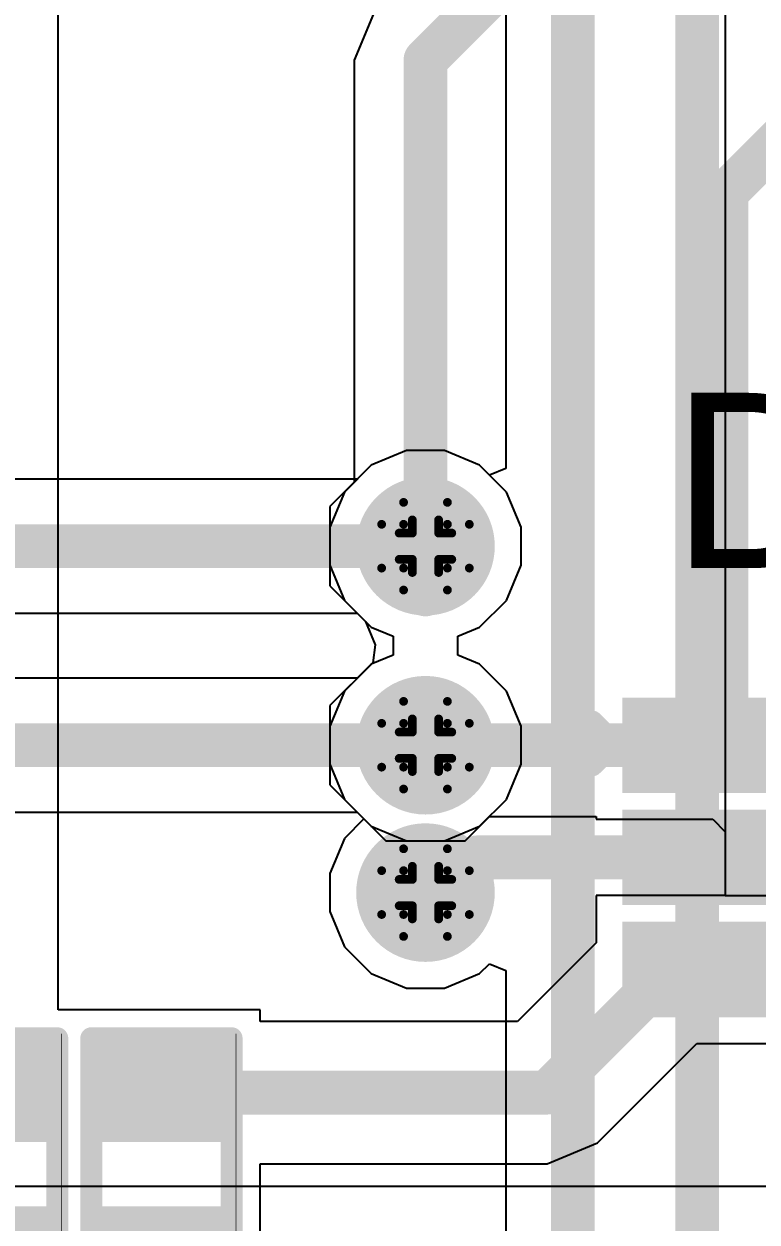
# Model space of a CAD drawing. Header units: inches. Extents: x -4 to 5258, y -4 to 5281.
# Drawn here: x 25.49 to 29.74, y 54 to 60.94 of the extents above; entities that cross this region are included whole.
import ezdxf

# ---------------------------------------------------------------- set-up
doc = ezdxf.new("R2010")
doc.units = ezdxf.units.IN
for name, color, linetype in [('Bottom Layer', 5, 'Continuous'), ('Bottom Solder', 6, 'Continuous'), ('Drill Drawing', 1, 'Continuous'), ('Layer 1', 16, 'Continuous'), ('Layer 2', 76, 'Continuous'), ('Top Layer', 1, 'Continuous'), ('Top Overlay', 2, 'Continuous'), ('Top Paste', 8, 'Continuous'), ('Top Solder', 216, 'Continuous'), ('Via Holes', 16, 'Continuous')]:
    doc.layers.add(name, color=color, linetype=linetype)
doc.styles.add('Arial', font='', dxfattribs={"height": 0.2})
doc.styles.get('Arial').set_extended_font_data('Arial')

# ---------------------------------------------------------------- blocks, each defined once
blk = doc.blocks.new('R___0402_123')
at = {"layer": 'Top Layer'}
for points in [[(-0.6985, -0.3175), (-0.6985, 0.3175), (-0.2413, 0.3175), (-0.2413, -0.3175)], [(0.2413, -0.3175), (0.2413, 0.3175), (0.6985, 0.3175), (0.6985, -0.3175)]]:
    blk.add_hatch(color=1, dxfattribs=at).paths.add_polyline_path(points)
at = {"layer": 'Top Paste'}
for points in [[(-0.6985, -0.3175), (-0.6985, 0.3175), (-0.2413, 0.3175), (-0.2413, -0.3175)], [(0.2413, -0.3175), (0.2413, 0.3175), (0.6985, 0.3175), (0.6985, -0.3175)]]:
    blk.add_hatch(color=8, dxfattribs=at).paths.add_polyline_path(points)
at = {"layer": 'Top Solder'}
for points in [[(-0.7535, -0.3725), (-0.7535, 0.3725), (-0.1863, 0.3725), (-0.1863, -0.3725)], [(0.1863, -0.3725), (0.1863, 0.3725), (0.7535, 0.3725), (0.7535, -0.3725)]]:
    blk.add_hatch(color=216, dxfattribs=at).paths.add_polyline_path(points)
at = {"layer": 'Top Overlay'}
for points in [[(-0.7874, 0.4064, 0.127, 0.127, 0), (-0.7874, -0.4064, 0.127, 0.127, 0)], [(-0.7874, 0.4064, 0.127, 0.127, 0), (0.7874, 0.4064, 0.127, 0.127, 0)], [(0.7874, 0.4064, 0.127, 0.127, 0), (0.7874, -0.4064, 0.127, 0.127, 0)], [(-0.7874, -0.4064, 0.127, 0.127, 0), (0.7874, -0.4064, 0.127, 0.127, 0)], [(-0.8128, -0.4318, 0.00323, 0.00323, 0), (0.8128, -0.4318, 0.00323, 0.00323, 0)]]:
    blk.add_lwpolyline(points, format="xyseb", dxfattribs=at)
for points in [[(-0.8191, 0.4064, 0.0635, 0.0635, 1), (-0.7556, 0.4064, 0.0635, 0.0635, 1)], [(-0.8191, 0.4064, 0.0635, 0.0635, 1), (-0.7556, 0.4064, 0.0635, 0.0635, 1)], [(0.7556, 0.4064, 0.0635, 0.0635, 1), (0.8191, 0.4064, 0.0635, 0.0635, 1)], [(0.7556, 0.4064, 0.0635, 0.0635, 1), (0.8191, 0.4064, 0.0635, 0.0635, 1)], [(-0.8191, -0.4064, 0.0635, 0.0635, 1), (-0.7556, -0.4064, 0.0635, 0.0635, 1)], [(-0.8191, -0.4064, 0.0635, 0.0635, 1), (-0.7556, -0.4064, 0.0635, 0.0635, 1)], [(0.7556, -0.4064, 0.0635, 0.0635, 1), (0.8191, -0.4064, 0.0635, 0.0635, 1)], [(0.7556, -0.4064, 0.0635, 0.0635, 1), (0.8191, -0.4064, 0.0635, 0.0635, 1)], [(-0.8136, -0.4318, 0.00161, 0.00161, 1), (-0.812, -0.4318, 0.00161, 0.00161, 1)], [(0.812, -0.4318, 0.00161, 0.00161, 1), (0.8136, -0.4318, 0.00161, 0.00161, 1)]]:
    blk.add_lwpolyline(points, format="xyseb", close=True, dxfattribs=at)
blk = doc.blocks.new('R___0402_125')
at = {"layer": 'Top Layer'}
for points in [[(-0.6985, -0.3175), (-0.6985, 0.3175), (-0.2413, 0.3175), (-0.2413, -0.3175)], [(0.2413, -0.3175), (0.2413, 0.3175), (0.6985, 0.3175), (0.6985, -0.3175)]]:
    blk.add_hatch(color=1, dxfattribs=at).paths.add_polyline_path(points)
at = {"layer": 'Top Paste'}
for points in [[(-0.6985, -0.3175), (-0.6985, 0.3175), (-0.2413, 0.3175), (-0.2413, -0.3175)], [(0.2413, -0.3175), (0.2413, 0.3175), (0.6985, 0.3175), (0.6985, -0.3175)]]:
    blk.add_hatch(color=8, dxfattribs=at).paths.add_polyline_path(points)
at = {"layer": 'Top Solder'}
for points in [[(-0.7535, -0.3725), (-0.7535, 0.3725), (-0.1863, 0.3725), (-0.1863, -0.3725)], [(0.1863, -0.3725), (0.1863, 0.3725), (0.7535, 0.3725), (0.7535, -0.3725)]]:
    blk.add_hatch(color=216, dxfattribs=at).paths.add_polyline_path(points)
at = {"layer": 'Top Overlay'}
for points in [[(-0.7874, 0.4064, 0.127, 0.127, 0), (-0.7874, -0.4064, 0.127, 0.127, 0)], [(-0.7874, 0.4064, 0.127, 0.127, 0), (0.7874, 0.4064, 0.127, 0.127, 0)], [(0.7874, 0.4064, 0.127, 0.127, 0), (0.7874, -0.4064, 0.127, 0.127, 0)], [(-0.7874, -0.4064, 0.127, 0.127, 0), (0.7874, -0.4064, 0.127, 0.127, 0)], [(-0.8128, -0.4318, 0.00323, 0.00323, 0), (0.8128, -0.4318, 0.00323, 0.00323, 0)]]:
    blk.add_lwpolyline(points, format="xyseb", dxfattribs=at)
for points in [[(-0.8191, 0.4064, 0.0635, 0.0635, 1), (-0.7556, 0.4064, 0.0635, 0.0635, 1)], [(-0.8191, 0.4064, 0.0635, 0.0635, 1), (-0.7556, 0.4064, 0.0635, 0.0635, 1)], [(0.7556, 0.4064, 0.0635, 0.0635, 1), (0.8191, 0.4064, 0.0635, 0.0635, 1)], [(0.7556, 0.4064, 0.0635, 0.0635, 1), (0.8191, 0.4064, 0.0635, 0.0635, 1)], [(-0.8191, -0.4064, 0.0635, 0.0635, 1), (-0.7556, -0.4064, 0.0635, 0.0635, 1)], [(-0.8191, -0.4064, 0.0635, 0.0635, 1), (-0.7556, -0.4064, 0.0635, 0.0635, 1)], [(0.7556, -0.4064, 0.0635, 0.0635, 1), (0.8191, -0.4064, 0.0635, 0.0635, 1)], [(0.7556, -0.4064, 0.0635, 0.0635, 1), (0.8191, -0.4064, 0.0635, 0.0635, 1)], [(-0.8136, -0.4318, 0.00161, 0.00161, 1), (-0.812, -0.4318, 0.00161, 0.00161, 1)], [(0.812, -0.4318, 0.00161, 0.00161, 1), (0.8136, -0.4318, 0.00161, 0.00161, 1)]]:
    blk.add_lwpolyline(points, format="xyseb", close=True, dxfattribs=at)
blk = doc.blocks.new('SOT_323_5_223')
at = {"layer": 'Top Layer'}
for points in [[(-1.45, 0.825), (-0.45, 0.825), (-0.45, 0.475), (-1.45, 0.475)], [(0.45, 0.825), (1.45, 0.825), (1.45, 0.475), (0.45, 0.475)], [(-1.45, 0.175), (-0.45, 0.175), (-0.45, -0.175), (-1.45, -0.175)], [(-1.45, -0.475), (-0.45, -0.475), (-0.45, -0.825), (-1.45, -0.825)], [(0.45, -0.475), (1.45, -0.475), (1.45, -0.825), (0.45, -0.825)]]:
    blk.add_hatch(color=1, dxfattribs=at).paths.add_polyline_path(points)
at = {"layer": 'Top Paste'}
for points in [[(-1.45, 0.825), (-0.45, 0.825), (-0.45, 0.475), (-1.45, 0.475)], [(0.45, 0.825), (1.45, 0.825), (1.45, 0.475), (0.45, 0.475)], [(-1.45, 0.175), (-0.45, 0.175), (-0.45, -0.175), (-1.45, -0.175)], [(-1.45, -0.475), (-0.45, -0.475), (-0.45, -0.825), (-1.45, -0.825)], [(0.45, -0.475), (1.45, -0.475), (1.45, -0.825), (0.45, -0.825)]]:
    blk.add_hatch(color=8, dxfattribs=at).paths.add_polyline_path(points)
at = {"layer": 'Top Solder'}
for points in [[(-1.5516, 0.9266), (-0.3484, 0.9266), (-0.3484, 0.3734), (-1.5516, 0.3734)], [(0.3484, 0.9266), (1.5516, 0.9266), (1.5516, 0.3734), (0.3484, 0.3734)], [(-1.5516, 0.2766), (-0.3484, 0.2766), (-0.3484, -0.2766), (-1.5516, -0.2766)], [(-1.5516, -0.3734), (-0.3484, -0.3734), (-0.3484, -0.9266), (-1.5516, -0.9266)], [(0.3484, -0.3734), (1.5516, -0.3734), (1.5516, -0.9266), (0.3484, -0.9266)]]:
    blk.add_hatch(color=216, dxfattribs=at).paths.add_polyline_path(points)
at = {"layer": 'Top Overlay'}
for points in [[(-0.5842, 1.1176, 0.127, 0.127, 0), (0.508, 1.1176, 0.127, 0.127, 0)], [(-0.5842, 1.1176, 0.127, 0.127, 0), (-0.5842, 0.9652, 0.127, 0.127, 0)], [(0.508, 1.1176, 0.127, 0.127, 0), (0.508, 0.9652, 0.127, 0.127, 0)], [(-1.7272, 0.5334, 0.127, 0.127, 0), (-1.7272, 0.7874, 0.127, 0.127, 0)], [(-1.7272, 0.7874, 0.127, 0.127, 0), (-1.6002, 0.6604, 0.127, 0.127, 0)], [(-1.7272, 0.5334, 0.127, 0.127, 0), (-1.6002, 0.6604, 0.127, 0.127, 0)], [(-0.5842, -1.1176, 0.127, 0.127, 0), (-0.5842, -0.9652, 0.127, 0.127, 0)], [(0.508, -0.9652, 0.127, 0.127, 0), (0.508, -1.1176, 0.127, 0.127, 0)], [(-0.5842, -1.1176, 0.127, 0.127, 0), (0.508, -1.1176, 0.127, 0.127, 0)]]:
    blk.add_lwpolyline(points, format="xyseb", dxfattribs=at)
for points in [[(-0.616, 1.1176, 0.0635, 0.0635, 1), (-0.5525, 1.1176, 0.0635, 0.0635, 1)], [(-0.616, 1.1176, 0.0635, 0.0635, 1), (-0.5525, 1.1176, 0.0635, 0.0635, 1)], [(0.4762, 1.1176, 0.0635, 0.0635, 1), (0.5397, 1.1176, 0.0635, 0.0635, 1)], [(0.4762, 1.1176, 0.0635, 0.0635, 1), (0.5397, 1.1176, 0.0635, 0.0635, 1)], [(-0.6159, 0.9652, 0.0635, 0.0635, 1), (-0.5524, 0.9652, 0.0635, 0.0635, 1)], [(0.4763, 0.9652, 0.0635, 0.0635, 1), (0.5398, 0.9652, 0.0635, 0.0635, 1)], [(-1.759, 0.7874, 0.0635, 0.0635, 1), (-1.6955, 0.7874, 0.0635, 0.0635, 1)], [(-1.759, 0.7874, 0.0635, 0.0635, 1), (-1.6955, 0.7874, 0.0635, 0.0635, 1)], [(-1.632, 0.6604, 0.0635, 0.0635, 1), (-1.5684, 0.6604, 0.0635, 0.0635, 1)], [(-1.632, 0.6604, 0.0635, 0.0635, 1), (-1.5684, 0.6604, 0.0635, 0.0635, 1)], [(-1.759, 0.5334, 0.0635, 0.0635, 1), (-1.6955, 0.5334, 0.0635, 0.0635, 1)], [(-1.759, 0.5334, 0.0635, 0.0635, 1), (-1.6955, 0.5334, 0.0635, 0.0635, 1)], [(-0.6159, -0.9652, 0.0635, 0.0635, 1), (-0.5524, -0.9652, 0.0635, 0.0635, 1)], [(0.4762, -0.9652, 0.0635, 0.0635, 1), (0.5397, -0.9652, 0.0635, 0.0635, 1)], [(-0.6159, -1.1176, 0.0635, 0.0635, 1), (-0.5524, -1.1176, 0.0635, 0.0635, 1)], [(-0.6159, -1.1176, 0.0635, 0.0635, 1), (-0.5524, -1.1176, 0.0635, 0.0635, 1)], [(0.4763, -1.1176, 0.0635, 0.0635, 1), (0.5398, -1.1176, 0.0635, 0.0635, 1)], [(0.4763, -1.1176, 0.0635, 0.0635, 1), (0.5398, -1.1176, 0.0635, 0.0635, 1)]]:
    blk.add_lwpolyline(points, format="xyseb", close=True, dxfattribs=at)

msp = doc.modelspace()

# ---------------------------------------------------------------- hatches: boundary and pattern name
at = {"layer": 'Bottom Layer'}
h = msp.add_hatch(color=5, dxfattribs=at)
edge = h.paths.add_edge_path()
edge.add_arc((27.8209, 57.9137), 0.3, 0, 360)
h = msp.add_hatch(color=5, dxfattribs=at)
edge = h.paths.add_edge_path()
edge.add_arc((27.8209, 56.7603), 0.3, 0, 360)
h = msp.add_hatch(color=5, dxfattribs=at)
edge = h.paths.add_edge_path()
edge.add_arc((27.8209, 55.9063), 0.3, 0, 360)
at = {"layer": 'Bottom Solder'}
h = msp.add_hatch(color=6, dxfattribs=at)
edge = h.paths.add_edge_path()
edge.add_arc((27.8209, 57.9137), 0.4016, 0, 360)
h = msp.add_hatch(color=6, dxfattribs=at)
edge = h.paths.add_edge_path()
edge.add_arc((27.8209, 56.7603), 0.4016, 0, 360)
h = msp.add_hatch(color=6, dxfattribs=at)
edge = h.paths.add_edge_path()
edge.add_arc((27.8209, 55.9063), 0.4016, 0, 360)
at = {"layer": 'Layer 1'}
h = msp.add_hatch(color=16, dxfattribs=at)
edge = h.paths.add_edge_path()
edge.add_arc((27.8209, 57.9137), 0.3, 0, 360)
h = msp.add_hatch(color=16, dxfattribs=at)
edge = h.paths.add_edge_path()
edge.add_arc((27.8209, 56.7603), 0.3, 0, 360)
h = msp.add_hatch(color=16, dxfattribs=at)
edge = h.paths.add_edge_path()
edge.add_arc((27.8209, 55.9063), 0.3, 0, 360)
at = {"layer": 'Layer 2'}
h = msp.add_hatch(color=76, dxfattribs=at)
edge = h.paths.add_edge_path()
edge.add_arc((27.8209, 57.9137), 0.3, 0, 360)
h = msp.add_hatch(color=76, dxfattribs=at)
edge = h.paths.add_edge_path()
edge.add_arc((27.8209, 56.7603), 0.3, 0, 360)
h = msp.add_hatch(color=76, dxfattribs=at)
edge = h.paths.add_edge_path()
edge.add_arc((27.8209, 55.9063), 0.3, 0, 360)
at = {"layer": 'Top Layer'}
h = msp.add_hatch(color=1, dxfattribs=at)
edge = h.paths.add_edge_path()
edge.add_arc((27.8209, 57.9137), 0.3, 0, 360)
h = msp.add_hatch(color=1, dxfattribs=at)
edge = h.paths.add_edge_path()
edge.add_arc((27.8209, 56.7603), 0.3, 0, 360)
h = msp.add_hatch(color=1, dxfattribs=at)
edge = h.paths.add_edge_path()
edge.add_arc((27.8209, 55.9063), 0.3, 0, 360)
at = {"layer": 'Top Solder'}
h = msp.add_hatch(color=216, dxfattribs=at)
edge = h.paths.add_edge_path()
edge.add_arc((27.8209, 57.9137), 0.4016, 0, 360)
h = msp.add_hatch(color=216, dxfattribs=at)
edge = h.paths.add_edge_path()
edge.add_arc((27.8209, 56.7603), 0.4016, 0, 360)
h = msp.add_hatch(color=216, dxfattribs=at)
edge = h.paths.add_edge_path()
edge.add_arc((27.8209, 55.9063), 0.4016, 0, 360)
at = {"layer": 'Via Holes'}
h = msp.add_hatch(color=7, dxfattribs=at)
edge = h.paths.add_edge_path()
edge.add_arc((27.8209, 57.9137), 0.15, 0, 360)
h = msp.add_hatch(color=7, dxfattribs=at)
edge = h.paths.add_edge_path()
edge.add_arc((27.8209, 56.7603), 0.15, 0, 360)
h = msp.add_hatch(color=7, dxfattribs=at)
edge = h.paths.add_edge_path()
edge.add_arc((27.8209, 55.9063), 0.15, 0, 360)

# ---------------------------------------------------------------- linework, layer by layer
at = {"layer": 'Bottom Layer'}
for p, q in [((27.7107, 58.4677), (27.507, 58.3833)), ((27.931, 58.4677), (27.7107, 58.4677)), ((28.1347, 58.3833), (27.931, 58.4677)), ((27.507, 58.3833), (27.4258, 58.3021)), ((28.2905, 58.2275), (28.1347, 58.3833)), ((27.4258, 58.3021), (20.5304, 58.3021)), ((28.3749, 58.0239), (28.2905, 58.2275)), ((28.3749, 57.8035), (28.3749, 58.0239)), ((28.2905, 57.5999), (28.3749, 57.8035)), ((28.1347, 57.444), (28.2905, 57.5999)), ((16.7246, 57.5252), (27.4258, 57.5252)), ((27.4258, 57.5252), (27.507, 57.444)), ((27.507, 57.444), (27.6327, 57.392)), ((28.009, 57.392), (28.1347, 57.444)), ((27.6327, 57.392), (27.6327, 57.282)), ((28.009, 57.282), (28.009, 57.392)), ((27.507, 57.2299), (27.4258, 57.1487)), ((27.6327, 57.282), (27.507, 57.2299)), ((28.1347, 57.2299), (28.009, 57.282)), ((28.2905, 57.0741), (28.1347, 57.2299)), ((27.4258, 57.1487), (20.8387, 57.1487)), ((28.3749, 56.8705), (28.2905, 57.0741)), ((28.3749, 56.6501), (28.3749, 56.8705)), ((28.2905, 56.4465), (28.3749, 56.6501)), ((28.1347, 56.2906), (28.2905, 56.4465)), ((20.9996, 56.3718), (27.4258, 56.3718)), ((27.4258, 56.3718), (27.507, 56.2906)), ((27.507, 56.2906), (27.7107, 56.2063)), ((27.931, 56.2063), (28.1347, 56.2906)), ((27.7107, 56.2063), (27.931, 56.2063)), ((33.0641, 54.2024), (24.756, 54.2024))]:
    msp.add_line(p, q, dxfattribs=at)
for points in [[(3.4709, 57.9137, 0.254, 0.254, 0), (27.8209, 57.9137, 0.254, 0.254, 0)], [(20.8387, 56.7603, 0.254, 0.254, 0), (27.8209, 56.7603, 0.254, 0.254, 0)]]:
    msp.add_lwpolyline(points, format="xyseb", dxfattribs=at)
for points in [[(27.7574, 57.9137, 0.127, 0.127, 1), (27.8844, 57.9137, 0.127, 0.127, 1)], [(27.7574, 56.7603, 0.127, 0.127, 1), (27.8844, 56.7603, 0.127, 0.127, 1)]]:
    msp.add_lwpolyline(points, format="xyseb", close=True, dxfattribs=at)
at = {"layer": 'Drill Drawing'}
for points in [[(27.6939, 58.0407, 0.0508, 0.0508, 0), (27.6939, 58.1677, 0.0508, 0.0508, 0)], [(27.6939, 58.1677, 0.0508, 0.0508, 0), (27.9479, 58.1677, 0.0508, 0.0508, 0)], [(27.9479, 58.0407, 0.0508, 0.0508, 0), (27.9479, 58.1677, 0.0508, 0.0508, 0)], [(27.5669, 57.7867, 0.0508, 0.0508, 0), (27.5669, 58.0407, 0.0508, 0.0508, 0)], [(27.5669, 58.0407, 0.0508, 0.0508, 0), (27.6939, 58.0407, 0.0508, 0.0508, 0)], [(27.7447, 57.9899, 0.0508, 0.0508, 0), (27.7447, 58.0661, 0.0508, 0.0508, 0)], [(27.7447, 58.0661, 0.0508, 0.0508, 0), (27.8971, 58.0661, 0.0508, 0.0508, 0)], [(27.8971, 57.9899, 0.0508, 0.0508, 0), (27.8971, 58.0661, 0.0508, 0.0508, 0)], [(27.9479, 58.0407, 0.0508, 0.0508, 0), (28.0749, 58.0407, 0.0508, 0.0508, 0)], [(28.0749, 57.7867, 0.0508, 0.0508, 0), (28.0749, 58.0407, 0.0508, 0.0508, 0)], [(27.6685, 57.8375, 0.0508, 0.0508, 0), (27.6685, 57.9899, 0.0508, 0.0508, 0)], [(27.6685, 57.9899, 0.0508, 0.0508, 0), (27.7447, 57.9899, 0.0508, 0.0508, 0)], [(27.8971, 57.9899, 0.0508, 0.0508, 0), (27.9733, 57.9899, 0.0508, 0.0508, 0)], [(27.9733, 57.8375, 0.0508, 0.0508, 0), (27.9733, 57.9899, 0.0508, 0.0508, 0)], [(27.6685, 57.8375, 0.0508, 0.0508, 0), (27.7447, 57.8375, 0.0508, 0.0508, 0)], [(27.7447, 57.7613, 0.0508, 0.0508, 0), (27.7447, 57.8375, 0.0508, 0.0508, 0)], [(27.8971, 57.8375, 0.0508, 0.0508, 0), (27.9733, 57.8375, 0.0508, 0.0508, 0)], [(27.8971, 57.7613, 0.0508, 0.0508, 0), (27.8971, 57.8375, 0.0508, 0.0508, 0)], [(27.5669, 57.7867, 0.0508, 0.0508, 0), (27.6939, 57.7867, 0.0508, 0.0508, 0)], [(27.6939, 57.6597, 0.0508, 0.0508, 0), (27.6939, 57.7867, 0.0508, 0.0508, 0)], [(27.7447, 57.7613, 0.0508, 0.0508, 0), (27.8971, 57.7613, 0.0508, 0.0508, 0)], [(27.9479, 57.7867, 0.0508, 0.0508, 0), (28.0749, 57.7867, 0.0508, 0.0508, 0)], [(27.9479, 57.6597, 0.0508, 0.0508, 0), (27.9479, 57.7867, 0.0508, 0.0508, 0)], [(27.6939, 57.6597, 0.0508, 0.0508, 0), (27.9479, 57.6597, 0.0508, 0.0508, 0)], [(27.6939, 56.8873, 0.0508, 0.0508, 0), (27.6939, 57.0143, 0.0508, 0.0508, 0)], [(27.6939, 57.0143, 0.0508, 0.0508, 0), (27.9479, 57.0143, 0.0508, 0.0508, 0)], [(27.9479, 56.8873, 0.0508, 0.0508, 0), (27.9479, 57.0143, 0.0508, 0.0508, 0)], [(27.7447, 56.8365, 0.0508, 0.0508, 0), (27.7447, 56.9127, 0.0508, 0.0508, 0)], [(27.7447, 56.9127, 0.0508, 0.0508, 0), (27.8971, 56.9127, 0.0508, 0.0508, 0)], [(27.8971, 56.8365, 0.0508, 0.0508, 0), (27.8971, 56.9127, 0.0508, 0.0508, 0)], [(27.5669, 56.6333, 0.0508, 0.0508, 0), (27.5669, 56.8873, 0.0508, 0.0508, 0)], [(27.5669, 56.8873, 0.0508, 0.0508, 0), (27.6939, 56.8873, 0.0508, 0.0508, 0)], [(27.9479, 56.8873, 0.0508, 0.0508, 0), (28.0749, 56.8873, 0.0508, 0.0508, 0)], [(28.0749, 56.6333, 0.0508, 0.0508, 0), (28.0749, 56.8873, 0.0508, 0.0508, 0)], [(27.6685, 56.6841, 0.0508, 0.0508, 0), (27.6685, 56.8365, 0.0508, 0.0508, 0)], [(27.6685, 56.8365, 0.0508, 0.0508, 0), (27.7447, 56.8365, 0.0508, 0.0508, 0)], [(27.8971, 56.8365, 0.0508, 0.0508, 0), (27.9733, 56.8365, 0.0508, 0.0508, 0)], [(27.9733, 56.6841, 0.0508, 0.0508, 0), (27.9733, 56.8365, 0.0508, 0.0508, 0)], [(27.5669, 56.6333, 0.0508, 0.0508, 0), (27.6939, 56.6333, 0.0508, 0.0508, 0)], [(27.6685, 56.6841, 0.0508, 0.0508, 0), (27.7447, 56.6841, 0.0508, 0.0508, 0)], [(27.6939, 56.5063, 0.0508, 0.0508, 0), (27.6939, 56.6333, 0.0508, 0.0508, 0)], [(27.7447, 56.6079, 0.0508, 0.0508, 0), (27.7447, 56.6841, 0.0508, 0.0508, 0)], [(27.8971, 56.6841, 0.0508, 0.0508, 0), (27.9733, 56.6841, 0.0508, 0.0508, 0)], [(27.8971, 56.6079, 0.0508, 0.0508, 0), (27.8971, 56.6841, 0.0508, 0.0508, 0)], [(27.9479, 56.6333, 0.0508, 0.0508, 0), (28.0749, 56.6333, 0.0508, 0.0508, 0)], [(27.9479, 56.5063, 0.0508, 0.0508, 0), (27.9479, 56.6333, 0.0508, 0.0508, 0)], [(27.7447, 56.6079, 0.0508, 0.0508, 0), (27.8971, 56.6079, 0.0508, 0.0508, 0)], [(27.6939, 56.5063, 0.0508, 0.0508, 0), (27.9479, 56.5063, 0.0508, 0.0508, 0)], [(27.6939, 56.0333, 0.0508, 0.0508, 0), (27.6939, 56.1603, 0.0508, 0.0508, 0)], [(27.6939, 56.1603, 0.0508, 0.0508, 0), (27.9479, 56.1603, 0.0508, 0.0508, 0)], [(27.9479, 56.0333, 0.0508, 0.0508, 0), (27.9479, 56.1603, 0.0508, 0.0508, 0)], [(27.5669, 55.7793, 0.0508, 0.0508, 0), (27.5669, 56.0333, 0.0508, 0.0508, 0)], [(27.5669, 56.0333, 0.0508, 0.0508, 0), (27.6939, 56.0333, 0.0508, 0.0508, 0)], [(27.7447, 55.9825, 0.0508, 0.0508, 0), (27.7447, 56.0587, 0.0508, 0.0508, 0)], [(27.7447, 56.0587, 0.0508, 0.0508, 0), (27.8971, 56.0587, 0.0508, 0.0508, 0)], [(27.8971, 55.9825, 0.0508, 0.0508, 0), (27.8971, 56.0587, 0.0508, 0.0508, 0)], [(27.9479, 56.0333, 0.0508, 0.0508, 0), (28.0749, 56.0333, 0.0508, 0.0508, 0)], [(28.0749, 55.7793, 0.0508, 0.0508, 0), (28.0749, 56.0333, 0.0508, 0.0508, 0)], [(27.6685, 55.8301, 0.0508, 0.0508, 0), (27.6685, 55.9825, 0.0508, 0.0508, 0)], [(27.6685, 55.9825, 0.0508, 0.0508, 0), (27.7447, 55.9825, 0.0508, 0.0508, 0)], [(27.8971, 55.9825, 0.0508, 0.0508, 0), (27.9733, 55.9825, 0.0508, 0.0508, 0)], [(27.9733, 55.8301, 0.0508, 0.0508, 0), (27.9733, 55.9825, 0.0508, 0.0508, 0)], [(27.6685, 55.8301, 0.0508, 0.0508, 0), (27.7447, 55.8301, 0.0508, 0.0508, 0)], [(27.7447, 55.7539, 0.0508, 0.0508, 0), (27.7447, 55.8301, 0.0508, 0.0508, 0)], [(27.8971, 55.8301, 0.0508, 0.0508, 0), (27.9733, 55.8301, 0.0508, 0.0508, 0)], [(27.8971, 55.7539, 0.0508, 0.0508, 0), (27.8971, 55.8301, 0.0508, 0.0508, 0)], [(27.5669, 55.7793, 0.0508, 0.0508, 0), (27.6939, 55.7793, 0.0508, 0.0508, 0)], [(27.6939, 55.6523, 0.0508, 0.0508, 0), (27.6939, 55.7793, 0.0508, 0.0508, 0)], [(27.7447, 55.7539, 0.0508, 0.0508, 0), (27.8971, 55.7539, 0.0508, 0.0508, 0)], [(27.9479, 55.7793, 0.0508, 0.0508, 0), (28.0749, 55.7793, 0.0508, 0.0508, 0)], [(27.9479, 55.6523, 0.0508, 0.0508, 0), (27.9479, 55.7793, 0.0508, 0.0508, 0)], [(27.6939, 55.6523, 0.0508, 0.0508, 0), (27.9479, 55.6523, 0.0508, 0.0508, 0)]]:
    msp.add_lwpolyline(points, format="xyseb", dxfattribs=at)
for points in [[(27.6812, 58.1677, 0.0254, 0.0254, 1), (27.7066, 58.1677, 0.0254, 0.0254, 1)], [(27.6812, 58.1677, 0.0254, 0.0254, 1), (27.7066, 58.1677, 0.0254, 0.0254, 1)], [(27.9352, 58.1677, 0.0254, 0.0254, 1), (27.9606, 58.1677, 0.0254, 0.0254, 1)], [(27.9352, 58.1677, 0.0254, 0.0254, 1), (27.9606, 58.1677, 0.0254, 0.0254, 1)], [(27.5542, 58.0407, 0.0254, 0.0254, 1), (27.5796, 58.0407, 0.0254, 0.0254, 1)], [(27.5542, 58.0407, 0.0254, 0.0254, 1), (27.5796, 58.0407, 0.0254, 0.0254, 1)], [(27.6812, 58.0407, 0.0254, 0.0254, 1), (27.7066, 58.0407, 0.0254, 0.0254, 1)], [(27.6812, 58.0407, 0.0254, 0.0254, 1), (27.7066, 58.0407, 0.0254, 0.0254, 1)], [(27.732, 58.0661, 0.0254, 0.0254, 1), (27.7574, 58.0661, 0.0254, 0.0254, 1)], [(27.732, 58.0661, 0.0254, 0.0254, 1), (27.7574, 58.0661, 0.0254, 0.0254, 1)], [(27.8844, 58.0661, 0.0254, 0.0254, 1), (27.9098, 58.0661, 0.0254, 0.0254, 1)], [(27.8844, 58.0661, 0.0254, 0.0254, 1), (27.9098, 58.0661, 0.0254, 0.0254, 1)], [(27.9352, 58.0407, 0.0254, 0.0254, 1), (27.9606, 58.0407, 0.0254, 0.0254, 1)], [(27.9352, 58.0407, 0.0254, 0.0254, 1), (27.9606, 58.0407, 0.0254, 0.0254, 1)], [(28.0622, 58.0407, 0.0254, 0.0254, 1), (28.0876, 58.0407, 0.0254, 0.0254, 1)], [(28.0622, 58.0407, 0.0254, 0.0254, 1), (28.0876, 58.0407, 0.0254, 0.0254, 1)], [(27.6558, 57.9899, 0.0254, 0.0254, 1), (27.6812, 57.9899, 0.0254, 0.0254, 1)], [(27.6558, 57.9899, 0.0254, 0.0254, 1), (27.6812, 57.9899, 0.0254, 0.0254, 1)], [(27.732, 57.9899, 0.0254, 0.0254, 1), (27.7574, 57.9899, 0.0254, 0.0254, 1)], [(27.732, 57.9899, 0.0254, 0.0254, 1), (27.7574, 57.9899, 0.0254, 0.0254, 1)], [(27.8844, 57.9899, 0.0254, 0.0254, 1), (27.9098, 57.9899, 0.0254, 0.0254, 1)], [(27.8844, 57.9899, 0.0254, 0.0254, 1), (27.9098, 57.9899, 0.0254, 0.0254, 1)], [(27.9606, 57.9899, 0.0254, 0.0254, 1), (27.986, 57.9899, 0.0254, 0.0254, 1)], [(27.9606, 57.9899, 0.0254, 0.0254, 1), (27.986, 57.9899, 0.0254, 0.0254, 1)], [(27.6558, 57.8375, 0.0254, 0.0254, 1), (27.6812, 57.8375, 0.0254, 0.0254, 1)], [(27.6558, 57.8375, 0.0254, 0.0254, 1), (27.6812, 57.8375, 0.0254, 0.0254, 1)], [(27.732, 57.8375, 0.0254, 0.0254, 1), (27.7574, 57.8375, 0.0254, 0.0254, 1)], [(27.732, 57.8375, 0.0254, 0.0254, 1), (27.7574, 57.8375, 0.0254, 0.0254, 1)], [(27.8844, 57.8375, 0.0254, 0.0254, 1), (27.9098, 57.8375, 0.0254, 0.0254, 1)], [(27.8844, 57.8375, 0.0254, 0.0254, 1), (27.9098, 57.8375, 0.0254, 0.0254, 1)], [(27.9606, 57.8375, 0.0254, 0.0254, 1), (27.986, 57.8375, 0.0254, 0.0254, 1)], [(27.9606, 57.8375, 0.0254, 0.0254, 1), (27.986, 57.8375, 0.0254, 0.0254, 1)], [(27.5542, 57.7867, 0.0254, 0.0254, 1), (27.5796, 57.7867, 0.0254, 0.0254, 1)], [(27.5542, 57.7867, 0.0254, 0.0254, 1), (27.5796, 57.7867, 0.0254, 0.0254, 1)], [(27.6812, 57.7867, 0.0254, 0.0254, 1), (27.7066, 57.7867, 0.0254, 0.0254, 1)], [(27.6812, 57.7867, 0.0254, 0.0254, 1), (27.7066, 57.7867, 0.0254, 0.0254, 1)], [(27.732, 57.7613, 0.0254, 0.0254, 1), (27.7574, 57.7613, 0.0254, 0.0254, 1)], [(27.732, 57.7613, 0.0254, 0.0254, 1), (27.7574, 57.7613, 0.0254, 0.0254, 1)], [(27.8844, 57.7613, 0.0254, 0.0254, 1), (27.9098, 57.7613, 0.0254, 0.0254, 1)], [(27.8844, 57.7613, 0.0254, 0.0254, 1), (27.9098, 57.7613, 0.0254, 0.0254, 1)], [(27.9352, 57.7867, 0.0254, 0.0254, 1), (27.9606, 57.7867, 0.0254, 0.0254, 1)], [(27.9352, 57.7867, 0.0254, 0.0254, 1), (27.9606, 57.7867, 0.0254, 0.0254, 1)], [(28.0622, 57.7867, 0.0254, 0.0254, 1), (28.0876, 57.7867, 0.0254, 0.0254, 1)], [(28.0622, 57.7867, 0.0254, 0.0254, 1), (28.0876, 57.7867, 0.0254, 0.0254, 1)], [(27.6812, 57.6597, 0.0254, 0.0254, 1), (27.7066, 57.6597, 0.0254, 0.0254, 1)], [(27.6812, 57.6597, 0.0254, 0.0254, 1), (27.7066, 57.6597, 0.0254, 0.0254, 1)], [(27.9352, 57.6597, 0.0254, 0.0254, 1), (27.9606, 57.6597, 0.0254, 0.0254, 1)], [(27.9352, 57.6597, 0.0254, 0.0254, 1), (27.9606, 57.6597, 0.0254, 0.0254, 1)], [(27.6812, 57.0143, 0.0254, 0.0254, 1), (27.7066, 57.0143, 0.0254, 0.0254, 1)], [(27.6812, 57.0143, 0.0254, 0.0254, 1), (27.7066, 57.0143, 0.0254, 0.0254, 1)], [(27.9352, 57.0143, 0.0254, 0.0254, 1), (27.9606, 57.0143, 0.0254, 0.0254, 1)], [(27.9352, 57.0143, 0.0254, 0.0254, 1), (27.9606, 57.0143, 0.0254, 0.0254, 1)], [(27.732, 56.9127, 0.0254, 0.0254, 1), (27.7574, 56.9127, 0.0254, 0.0254, 1)], [(27.732, 56.9127, 0.0254, 0.0254, 1), (27.7574, 56.9127, 0.0254, 0.0254, 1)], [(27.8844, 56.9127, 0.0254, 0.0254, 1), (27.9098, 56.9127, 0.0254, 0.0254, 1)], [(27.8844, 56.9127, 0.0254, 0.0254, 1), (27.9098, 56.9127, 0.0254, 0.0254, 1)], [(27.5542, 56.8873, 0.0254, 0.0254, 1), (27.5796, 56.8873, 0.0254, 0.0254, 1)], [(27.5542, 56.8873, 0.0254, 0.0254, 1), (27.5796, 56.8873, 0.0254, 0.0254, 1)], [(27.6812, 56.8873, 0.0254, 0.0254, 1), (27.7066, 56.8873, 0.0254, 0.0254, 1)], [(27.6812, 56.8873, 0.0254, 0.0254, 1), (27.7066, 56.8873, 0.0254, 0.0254, 1)], [(27.9352, 56.8873, 0.0254, 0.0254, 1), (27.9606, 56.8873, 0.0254, 0.0254, 1)], [(27.9352, 56.8873, 0.0254, 0.0254, 1), (27.9606, 56.8873, 0.0254, 0.0254, 1)], [(28.0622, 56.8873, 0.0254, 0.0254, 1), (28.0876, 56.8873, 0.0254, 0.0254, 1)], [(28.0622, 56.8873, 0.0254, 0.0254, 1), (28.0876, 56.8873, 0.0254, 0.0254, 1)], [(27.6558, 56.8365, 0.0254, 0.0254, 1), (27.6812, 56.8365, 0.0254, 0.0254, 1)], [(27.6558, 56.8365, 0.0254, 0.0254, 1), (27.6812, 56.8365, 0.0254, 0.0254, 1)], [(27.732, 56.8365, 0.0254, 0.0254, 1), (27.7574, 56.8365, 0.0254, 0.0254, 1)], [(27.732, 56.8365, 0.0254, 0.0254, 1), (27.7574, 56.8365, 0.0254, 0.0254, 1)], [(27.8844, 56.8365, 0.0254, 0.0254, 1), (27.9098, 56.8365, 0.0254, 0.0254, 1)], [(27.8844, 56.8365, 0.0254, 0.0254, 1), (27.9098, 56.8365, 0.0254, 0.0254, 1)], [(27.9606, 56.8365, 0.0254, 0.0254, 1), (27.986, 56.8365, 0.0254, 0.0254, 1)], [(27.9606, 56.8365, 0.0254, 0.0254, 1), (27.986, 56.8365, 0.0254, 0.0254, 1)], [(27.5542, 56.6333, 0.0254, 0.0254, 1), (27.5796, 56.6333, 0.0254, 0.0254, 1)], [(27.5542, 56.6333, 0.0254, 0.0254, 1), (27.5796, 56.6333, 0.0254, 0.0254, 1)], [(27.6558, 56.6841, 0.0254, 0.0254, 1), (27.6812, 56.6841, 0.0254, 0.0254, 1)], [(27.6558, 56.6841, 0.0254, 0.0254, 1), (27.6812, 56.6841, 0.0254, 0.0254, 1)], [(27.6812, 56.6333, 0.0254, 0.0254, 1), (27.7066, 56.6333, 0.0254, 0.0254, 1)], [(27.6812, 56.6333, 0.0254, 0.0254, 1), (27.7066, 56.6333, 0.0254, 0.0254, 1)], [(27.732, 56.6841, 0.0254, 0.0254, 1), (27.7574, 56.6841, 0.0254, 0.0254, 1)], [(27.732, 56.6841, 0.0254, 0.0254, 1), (27.7574, 56.6841, 0.0254, 0.0254, 1)], [(27.8844, 56.6841, 0.0254, 0.0254, 1), (27.9098, 56.6841, 0.0254, 0.0254, 1)], [(27.8844, 56.6841, 0.0254, 0.0254, 1), (27.9098, 56.6841, 0.0254, 0.0254, 1)], [(27.9352, 56.6333, 0.0254, 0.0254, 1), (27.9606, 56.6333, 0.0254, 0.0254, 1)], [(27.9352, 56.6333, 0.0254, 0.0254, 1), (27.9606, 56.6333, 0.0254, 0.0254, 1)], [(27.9606, 56.6841, 0.0254, 0.0254, 1), (27.986, 56.6841, 0.0254, 0.0254, 1)], [(27.9606, 56.6841, 0.0254, 0.0254, 1), (27.986, 56.6841, 0.0254, 0.0254, 1)], [(28.0622, 56.6333, 0.0254, 0.0254, 1), (28.0876, 56.6333, 0.0254, 0.0254, 1)], [(28.0622, 56.6333, 0.0254, 0.0254, 1), (28.0876, 56.6333, 0.0254, 0.0254, 1)], [(27.732, 56.6079, 0.0254, 0.0254, 1), (27.7574, 56.6079, 0.0254, 0.0254, 1)], [(27.732, 56.6079, 0.0254, 0.0254, 1), (27.7574, 56.6079, 0.0254, 0.0254, 1)], [(27.8844, 56.6079, 0.0254, 0.0254, 1), (27.9098, 56.6079, 0.0254, 0.0254, 1)], [(27.8844, 56.6079, 0.0254, 0.0254, 1), (27.9098, 56.6079, 0.0254, 0.0254, 1)], [(27.6812, 56.5063, 0.0254, 0.0254, 1), (27.7066, 56.5063, 0.0254, 0.0254, 1)], [(27.6812, 56.5063, 0.0254, 0.0254, 1), (27.7066, 56.5063, 0.0254, 0.0254, 1)], [(27.9352, 56.5063, 0.0254, 0.0254, 1), (27.9606, 56.5063, 0.0254, 0.0254, 1)], [(27.9352, 56.5063, 0.0254, 0.0254, 1), (27.9606, 56.5063, 0.0254, 0.0254, 1)], [(27.6812, 56.1603, 0.0254, 0.0254, 1), (27.7066, 56.1603, 0.0254, 0.0254, 1)], [(27.6812, 56.1603, 0.0254, 0.0254, 1), (27.7066, 56.1603, 0.0254, 0.0254, 1)], [(27.9352, 56.1603, 0.0254, 0.0254, 1), (27.9606, 56.1603, 0.0254, 0.0254, 1)], [(27.9352, 56.1603, 0.0254, 0.0254, 1), (27.9606, 56.1603, 0.0254, 0.0254, 1)], [(27.5542, 56.0333, 0.0254, 0.0254, 1), (27.5796, 56.0333, 0.0254, 0.0254, 1)], [(27.5542, 56.0333, 0.0254, 0.0254, 1), (27.5796, 56.0333, 0.0254, 0.0254, 1)], [(27.6812, 56.0333, 0.0254, 0.0254, 1), (27.7066, 56.0333, 0.0254, 0.0254, 1)], [(27.6812, 56.0333, 0.0254, 0.0254, 1), (27.7066, 56.0333, 0.0254, 0.0254, 1)], [(27.732, 56.0587, 0.0254, 0.0254, 1), (27.7574, 56.0587, 0.0254, 0.0254, 1)], [(27.732, 56.0587, 0.0254, 0.0254, 1), (27.7574, 56.0587, 0.0254, 0.0254, 1)], [(27.8844, 56.0587, 0.0254, 0.0254, 1), (27.9098, 56.0587, 0.0254, 0.0254, 1)], [(27.8844, 56.0587, 0.0254, 0.0254, 1), (27.9098, 56.0587, 0.0254, 0.0254, 1)], [(27.9352, 56.0333, 0.0254, 0.0254, 1), (27.9606, 56.0333, 0.0254, 0.0254, 1)], [(27.9352, 56.0333, 0.0254, 0.0254, 1), (27.9606, 56.0333, 0.0254, 0.0254, 1)], [(28.0622, 56.0333, 0.0254, 0.0254, 1), (28.0876, 56.0333, 0.0254, 0.0254, 1)], [(28.0622, 56.0333, 0.0254, 0.0254, 1), (28.0876, 56.0333, 0.0254, 0.0254, 1)], [(27.6558, 55.9825, 0.0254, 0.0254, 1), (27.6812, 55.9825, 0.0254, 0.0254, 1)], [(27.6558, 55.9825, 0.0254, 0.0254, 1), (27.6812, 55.9825, 0.0254, 0.0254, 1)], [(27.732, 55.9825, 0.0254, 0.0254, 1), (27.7574, 55.9825, 0.0254, 0.0254, 1)], [(27.732, 55.9825, 0.0254, 0.0254, 1), (27.7574, 55.9825, 0.0254, 0.0254, 1)], [(27.8844, 55.9825, 0.0254, 0.0254, 1), (27.9098, 55.9825, 0.0254, 0.0254, 1)], [(27.8844, 55.9825, 0.0254, 0.0254, 1), (27.9098, 55.9825, 0.0254, 0.0254, 1)], [(27.9606, 55.9825, 0.0254, 0.0254, 1), (27.986, 55.9825, 0.0254, 0.0254, 1)], [(27.9606, 55.9825, 0.0254, 0.0254, 1), (27.986, 55.9825, 0.0254, 0.0254, 1)], [(27.6558, 55.8301, 0.0254, 0.0254, 1), (27.6812, 55.8301, 0.0254, 0.0254, 1)], [(27.6558, 55.8301, 0.0254, 0.0254, 1), (27.6812, 55.8301, 0.0254, 0.0254, 1)], [(27.732, 55.8301, 0.0254, 0.0254, 1), (27.7574, 55.8301, 0.0254, 0.0254, 1)], [(27.732, 55.8301, 0.0254, 0.0254, 1), (27.7574, 55.8301, 0.0254, 0.0254, 1)], [(27.8844, 55.8301, 0.0254, 0.0254, 1), (27.9098, 55.8301, 0.0254, 0.0254, 1)], [(27.8844, 55.8301, 0.0254, 0.0254, 1), (27.9098, 55.8301, 0.0254, 0.0254, 1)], [(27.9606, 55.8301, 0.0254, 0.0254, 1), (27.986, 55.8301, 0.0254, 0.0254, 1)], [(27.9606, 55.8301, 0.0254, 0.0254, 1), (27.986, 55.8301, 0.0254, 0.0254, 1)], [(27.5542, 55.7793, 0.0254, 0.0254, 1), (27.5796, 55.7793, 0.0254, 0.0254, 1)], [(27.5542, 55.7793, 0.0254, 0.0254, 1), (27.5796, 55.7793, 0.0254, 0.0254, 1)], [(27.6812, 55.7793, 0.0254, 0.0254, 1), (27.7066, 55.7793, 0.0254, 0.0254, 1)], [(27.6812, 55.7793, 0.0254, 0.0254, 1), (27.7066, 55.7793, 0.0254, 0.0254, 1)], [(27.732, 55.7539, 0.0254, 0.0254, 1), (27.7574, 55.7539, 0.0254, 0.0254, 1)], [(27.732, 55.7539, 0.0254, 0.0254, 1), (27.7574, 55.7539, 0.0254, 0.0254, 1)], [(27.8844, 55.7539, 0.0254, 0.0254, 1), (27.9098, 55.7539, 0.0254, 0.0254, 1)], [(27.8844, 55.7539, 0.0254, 0.0254, 1), (27.9098, 55.7539, 0.0254, 0.0254, 1)], [(27.9352, 55.7793, 0.0254, 0.0254, 1), (27.9606, 55.7793, 0.0254, 0.0254, 1)], [(27.9352, 55.7793, 0.0254, 0.0254, 1), (27.9606, 55.7793, 0.0254, 0.0254, 1)], [(28.0622, 55.7793, 0.0254, 0.0254, 1), (28.0876, 55.7793, 0.0254, 0.0254, 1)], [(28.0622, 55.7793, 0.0254, 0.0254, 1), (28.0876, 55.7793, 0.0254, 0.0254, 1)], [(27.6812, 55.6523, 0.0254, 0.0254, 1), (27.7066, 55.6523, 0.0254, 0.0254, 1)], [(27.6812, 55.6523, 0.0254, 0.0254, 1), (27.7066, 55.6523, 0.0254, 0.0254, 1)], [(27.9352, 55.6523, 0.0254, 0.0254, 1), (27.9606, 55.6523, 0.0254, 0.0254, 1)], [(27.9352, 55.6523, 0.0254, 0.0254, 1), (27.9606, 55.6523, 0.0254, 0.0254, 1)]]:
    msp.add_lwpolyline(points, format="xyseb", close=True, dxfattribs=at)
at = {"layer": 'Layer 1'}
for p, q in [((27.7107, 58.4677), (27.507, 58.3833)), ((27.931, 58.4677), (27.7107, 58.4677)), ((28.1347, 58.3833), (27.931, 58.4677)), ((27.507, 58.3833), (27.3512, 58.2275)), ((28.2905, 58.2275), (28.1347, 58.3833)), ((27.3512, 58.2275), (27.2669, 58.0239)), ((28.3749, 58.0239), (28.2905, 58.2275)), ((27.2669, 58.0239), (27.2669, 57.8035)), ((28.3749, 57.8035), (28.3749, 58.0239)), ((27.2669, 57.8035), (27.3512, 57.5999)), ((28.2905, 57.5999), (28.3749, 57.8035)), ((27.3512, 57.5999), (27.507, 57.444)), ((28.1347, 57.444), (28.2905, 57.5999)), ((27.507, 57.444), (27.6327, 57.392)), ((28.009, 57.392), (28.1347, 57.444)), ((27.6327, 57.392), (27.6327, 57.282)), ((28.009, 57.282), (28.009, 57.392)), ((27.507, 57.2299), (27.3512, 57.0741)), ((27.6327, 57.282), (27.507, 57.2299)), ((28.1347, 57.2299), (28.009, 57.282)), ((28.2905, 57.0741), (28.1347, 57.2299)), ((27.3512, 57.0741), (27.2669, 56.8705)), ((28.3749, 56.8705), (28.2905, 57.0741)), ((27.2669, 56.8705), (27.2669, 56.6501)), ((28.3749, 56.6501), (28.3749, 56.8705)), ((27.2669, 56.6501), (27.3512, 56.4465)), ((28.2905, 56.4465), (28.3749, 56.6501)), ((27.3512, 56.4465), (27.507, 56.2906)), ((28.1347, 56.2906), (28.2905, 56.4465)), ((27.507, 56.2906), (27.7107, 56.2063)), ((27.931, 56.2063), (28.1347, 56.2906)), ((27.7107, 56.2063), (27.931, 56.2063))]:
    msp.add_line(p, q, dxfattribs=at)
at = {"layer": 'Layer 2'}
for p, q in [((28.2861, 62.8781), (28.2861, 58.3647)), ((27.7107, 58.4677), (27.507, 58.3833)), ((27.931, 58.4677), (27.7107, 58.4677)), ((28.1347, 58.3833), (27.931, 58.4677)), ((27.507, 58.3833), (27.3512, 58.2275)), ((28.1922, 58.3258), (28.1347, 58.3833)), ((28.2861, 58.3647), (28.1922, 58.3258)), ((27.3512, 58.2275), (27.2669, 58.0239)), ((27.2669, 58.0239), (27.2669, 57.8035)), ((27.2669, 57.8035), (27.3512, 57.5999)), ((27.3512, 57.5999), (27.507, 57.444)), ((27.507, 57.444), (27.6327, 57.392)), ((27.6327, 57.392), (27.6327, 57.282)), ((27.507, 57.2299), (27.3512, 57.0741)), ((27.6327, 57.282), (27.507, 57.2299)), ((27.3512, 57.0741), (27.2669, 56.8705)), ((27.2669, 56.8705), (27.2669, 56.6501)), ((27.2669, 56.6501), (27.3512, 56.4465)), ((27.3512, 56.4465), (27.4644, 56.3333)), ((27.4644, 56.3333), (27.3512, 56.2201)), ((27.3512, 56.2201), (27.2669, 56.0165)), ((27.2669, 56.0165), (27.2669, 55.7961)), ((27.2669, 55.7961), (27.3512, 55.5925)), ((27.3512, 55.5925), (27.507, 55.4366)), ((28.1347, 55.4366), (28.1922, 55.4942)), ((28.1922, 55.4942), (28.2861, 55.4553)), ((27.507, 55.4366), (27.7107, 55.3523)), ((27.931, 55.3523), (28.1347, 55.4366)), ((28.2861, 55.4553), (28.2861, 33.6493)), ((27.7107, 55.3523), (27.931, 55.3523))]:
    msp.add_line(p, q, dxfattribs=at)
for points in [[(29.3946, 33.5426, 0.254, 0.254, 0), (29.3946, 66.2212, 0.254, 0.254, 0)], [(28.6746, 33.4884, 0.254, 0.254, 0), (28.6746, 63.2731, 0.254, 0.254, 0)]]:
    msp.add_lwpolyline(points, format="xyseb", dxfattribs=at)
at = {"layer": 'Top Layer'}
for p, q in [((29.5572, 61.693), (29.5571, 55.8893)), ((25.6933, 55.2274), (25.6933, 61.2396)), ((27.5292, 61.0226), (27.4085, 60.731)), ((27.4085, 60.731), (27.4085, 58.2848)), ((27.4085, 58.2848), (27.2669, 58.1431)), ((27.2669, 58.1431), (27.2669, 57.6842)), ((27.2669, 57.6842), (27.4733, 57.4778)), ((27.4733, 57.4778), (27.5292, 57.3427)), ((27.5292, 57.3427), (27.5155, 57.2384)), ((27.5155, 57.2384), (27.2669, 56.9897)), ((27.2669, 56.9897), (27.2669, 56.5308)), ((27.2669, 56.5308), (27.5914, 56.2063)), ((28.0503, 56.2063), (28.1919, 56.3479)), ((28.1919, 56.3479), (28.8098, 56.3479)), ((28.8098, 56.3479), (28.8098, 56.3313)), ((28.8098, 56.3313), (29.4853, 56.3313)), ((29.4853, 56.3313), (29.5571, 56.2594)), ((29.5571, 56.2594), (29.5571, 55.8893)), ((27.5914, 56.2063), (28.0503, 56.2063)), ((29.5571, 55.8893), (28.8098, 55.8893)), ((28.8098, 55.8893), (28.8098, 55.6145)), ((29.5571, 55.8893), (31.4638, 55.8893)), ((28.8098, 55.6145), (28.3546, 55.1594)), ((26.8624, 55.2274), (25.6933, 55.2274)), ((26.8624, 55.1594), (26.8624, 55.2274)), ((28.3546, 55.1594), (26.8624, 55.1594)), ((28.8171, 54.4554), (29.393, 55.0313)), ((29.393, 55.0313), (30.3178, 55.0313)), ((28.5255, 54.3346), (28.8171, 54.4554)), ((26.8624, 53.3224), (26.8624, 54.3346)), ((26.8624, 54.3346), (28.5255, 54.3346))]:
    msp.add_line(p, q, dxfattribs=at)
for points in [[(27.8209, 60.731, 0.254, 0.254, 0), (28.3944, 61.3046, 0.254, 0.254, 0)], [(27.8209, 57.9137, 0.254, 0.254, 0), (27.8209, 60.731, 0.254, 0.254, 0)], [(29.5638, 59.9632, 0.254, 0.254, 0), (30.2346, 60.634, 0.254, 0.254, 0)], [(29.5638, 56.7603, 0.254, 0.254, 0), (29.5638, 59.9632, 0.254, 0.254, 0)], [(27.8209, 57.6343, 0.254, 0.254, 0), (27.8209, 57.9137, 0.254, 0.254, 0)], [(27.8209, 56.7603, 0.254, 0.254, 0), (29.5638, 56.7603, 0.254, 0.254, 0)], [(27.9145, 55.9063, 0.254, 0.254, 0), (28.1185, 56.1103, 0.254, 0.254, 0)], [(28.1185, 56.1103, 0.254, 0.254, 0), (29.5638, 56.1103, 0.254, 0.254, 0)], [(27.8209, 55.9063, 0.254, 0.254, 0), (27.9145, 55.9063, 0.254, 0.254, 0)], [(28.5255, 54.747, 0.254, 0.254, 0), (29.2388, 55.4603, 0.254, 0.254, 0)], [(29.2388, 55.4603, 0.254, 0.254, 0), (29.5638, 55.4603, 0.254, 0.254, 0)], [(29.5638, 55.4603, 0.254, 0.254, 0), (30.3577, 55.4603, 0.254, 0.254, 0)], [(26.2909, 54.7448, 0.254, 0.254, 0), (26.2931, 54.747, 0.254, 0.254, 0)], [(26.2931, 54.747, 0.254, 0.254, 0), (28.5255, 54.747, 0.254, 0.254, 0)]]:
    msp.add_lwpolyline(points, format="xyseb", dxfattribs=at)
for points in [[(27.7574, 60.731, 0.127, 0.127, 1), (27.8844, 60.731, 0.127, 0.127, 1)], [(27.7574, 60.731, 0.127, 0.127, 1), (27.8844, 60.731, 0.127, 0.127, 1)], [(29.5003, 59.9632, 0.127, 0.127, 1), (29.6273, 59.9632, 0.127, 0.127, 1)], [(29.5003, 59.9632, 0.127, 0.127, 1), (29.6273, 59.9632, 0.127, 0.127, 1)], [(27.7574, 57.9137, 0.127, 0.127, 1), (27.8844, 57.9137, 0.127, 0.127, 1)], [(27.7574, 57.9137, 0.127, 0.127, 1), (27.8844, 57.9137, 0.127, 0.127, 1)], [(27.7574, 57.6343, 0.127, 0.127, 1), (27.8844, 57.6343, 0.127, 0.127, 1)], [(27.7574, 56.7603, 0.127, 0.127, 1), (27.8844, 56.7603, 0.127, 0.127, 1)], [(29.5003, 56.7603, 0.127, 0.127, 1), (29.6273, 56.7603, 0.127, 0.127, 1)], [(29.5003, 56.7603, 0.127, 0.127, 1), (29.6273, 56.7603, 0.127, 0.127, 1)], [(28.055, 56.1103, 0.127, 0.127, 1), (28.182, 56.1103, 0.127, 0.127, 1)], [(28.055, 56.1103, 0.127, 0.127, 1), (28.182, 56.1103, 0.127, 0.127, 1)], [(29.5003, 56.1103, 0.127, 0.127, 1), (29.6273, 56.1103, 0.127, 0.127, 1)], [(27.7574, 55.9063, 0.127, 0.127, 1), (27.8844, 55.9063, 0.127, 0.127, 1)], [(27.851, 55.9063, 0.127, 0.127, 1), (27.978, 55.9063, 0.127, 0.127, 1)], [(27.851, 55.9063, 0.127, 0.127, 1), (27.978, 55.9063, 0.127, 0.127, 1)], [(29.1753, 55.4603, 0.127, 0.127, 1), (29.3023, 55.4603, 0.127, 0.127, 1)], [(29.1753, 55.4603, 0.127, 0.127, 1), (29.3023, 55.4603, 0.127, 0.127, 1)], [(29.5003, 55.4603, 0.127, 0.127, 1), (29.6273, 55.4603, 0.127, 0.127, 1)], [(29.5003, 55.4603, 0.127, 0.127, 1), (29.6273, 55.4603, 0.127, 0.127, 1)], [(26.2274, 54.7448, 0.127, 0.127, 1), (26.3544, 54.7448, 0.127, 0.127, 1)], [(26.2296, 54.747, 0.127, 0.127, 1), (26.3566, 54.747, 0.127, 0.127, 1)], [(26.2296, 54.747, 0.127, 0.127, 1), (26.3566, 54.747, 0.127, 0.127, 1)], [(28.462, 54.747, 0.127, 0.127, 1), (28.589, 54.747, 0.127, 0.127, 1)], [(28.462, 54.747, 0.127, 0.127, 1), (28.589, 54.747, 0.127, 0.127, 1)]]:
    msp.add_lwpolyline(points, format="xyseb", close=True, dxfattribs=at)

# ---------------------------------------------------------------- block references
msp.add_blockref('SOT_323_5_223', (30.5138, 56.1103))
at = {"rotation": 90}
for name, p in [('R___0402_123', (25.2809, 54.2749)), ('R___0402_125', (26.2909, 54.2749))]:
    msp.add_blockref(name, p, dxfattribs=at)

# ---------------------------------------------------------------- texts
at = {"layer": 'Top Overlay', "style": 'Arial'}
msp.add_text('D10', height=1.016, dxfattribs=at).set_placement((29.2442, 57.7868))

doc.saveas('drawing.dxf')
